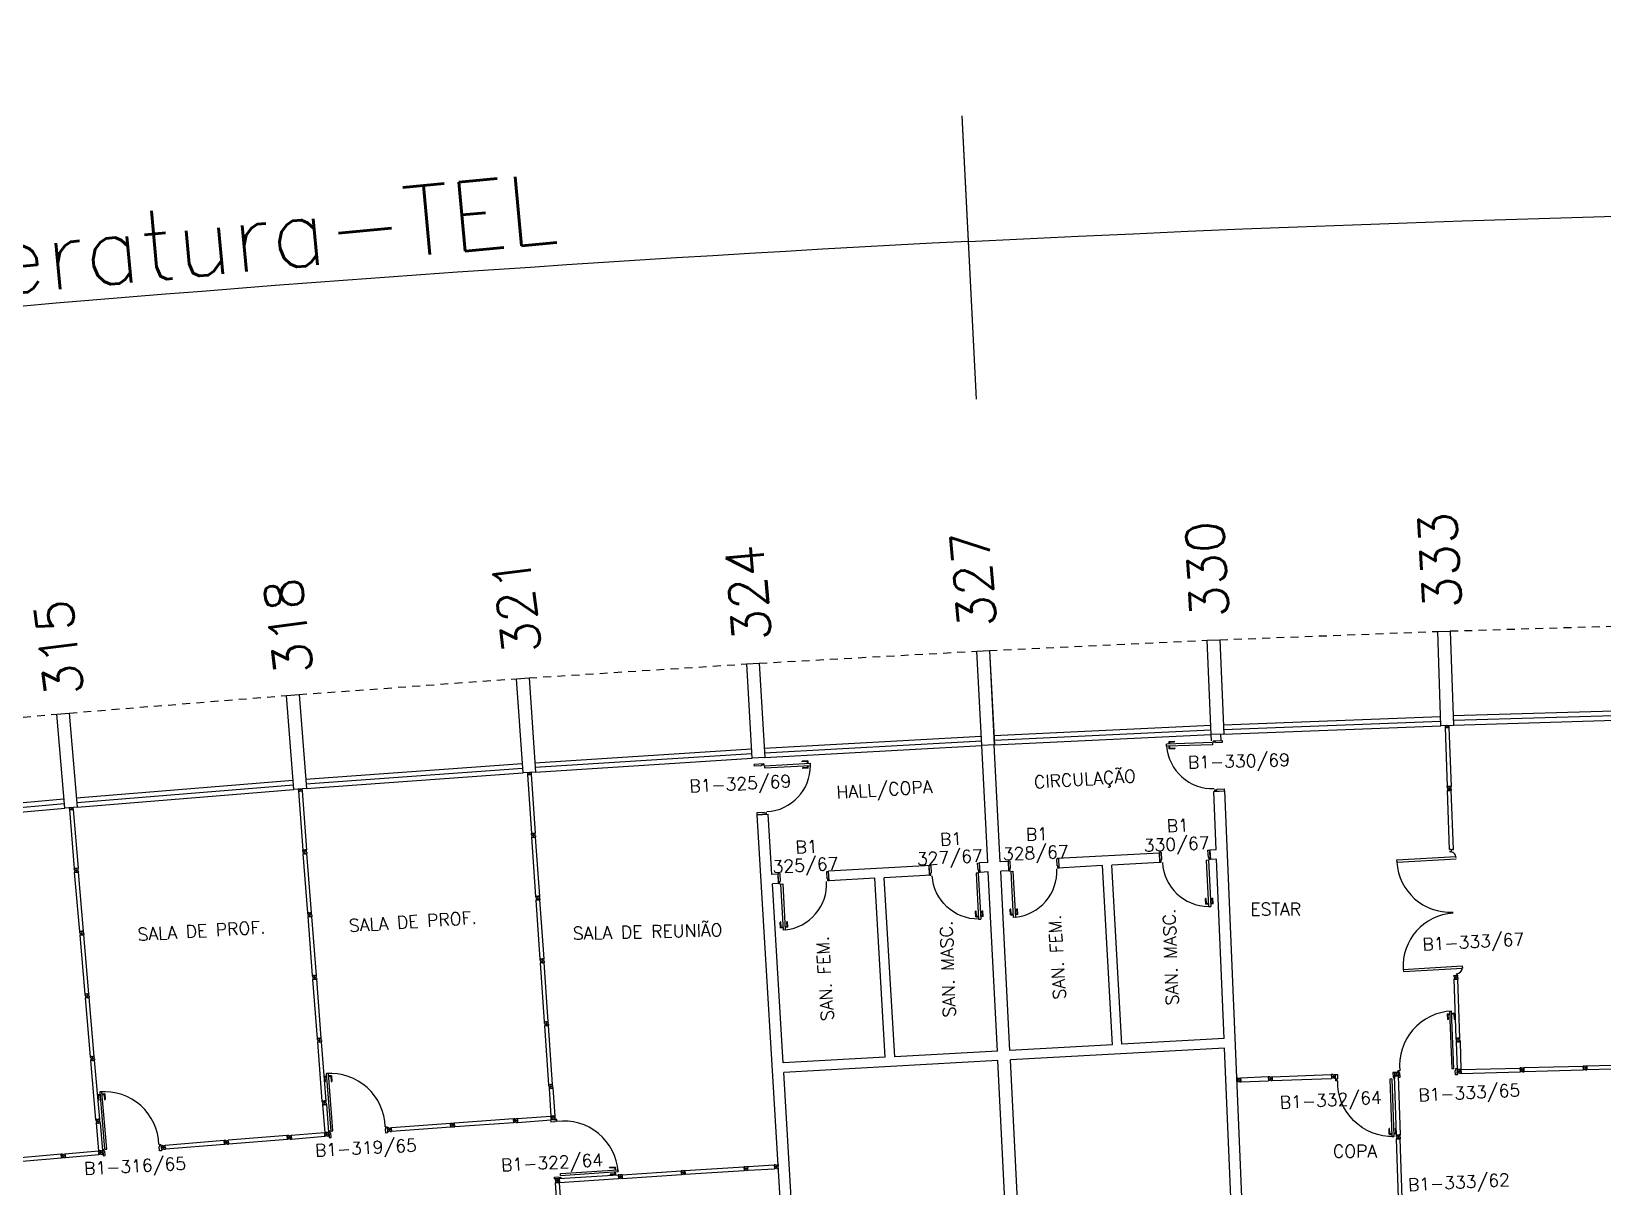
# Model space of a CAD drawing. Header units: millimetres. Extents: x 2757 to 3055, y 1102 to 1216.
# Drawn here: x 2873.99 to 2898.93, y 1197.78 to 1216.13 of the extents above; entities that cross this region are included whole.
import ezdxf

# ---------------------------------------------------------------- set-up
doc = ezdxf.new("R2010")
doc.units = ezdxf.units.MM
doc.linetypes.add('HIDDEN2', pattern=[0.1875, 0.125, -0.0625])
for name, color, linetype in [('ALV', 2, 'Continuous'), ('DIV', 2, 'Continuous'), ('ESQ', 1, 'Continuous'), ('ESTR', 3, 'Continuous'), ('NOPILAR1', 2, 'Continuous'), ('PORTA', 2, 'Continuous'), ('PROJ', 1, 'HIDDEN2'), ('TEXTO', 2, 'Continuous'), ('TEXTO-ENDEREÇO', 2, 'Continuous'), ('USO1', 2, 'Continuous')]:
    doc.layers.add(name, color=color, linetype=linetype)
doc.styles.add('1', font='romans.shx')
doc.styles.add('NOPILAR', font='simplex.shx', dxfattribs={"height": 0.6})
doc.styles.add('UNB-100', font='simplex.shx', dxfattribs={"height": 0.2})
doc.styles.add('UNB-100-1', font='simplex.shx', dxfattribs={"height": 0.2})
doc.dimstyles.new('1-600', dxfattribs={"dimtxt": 1.1, "dimasz": 2.5, "dimexe": 2, "dimexo": 4, "dimgap": 0.2, "dimtad": 1, "dimdec": 0, "dimzin": 4, "dimdsep": 46, "dimlunit": 6, "dimtxsty": '1', "dimblk1": 'NONE', "dimblk2": 'NONE', "dimsah": 1, "dimcen": 0, "dimclrd": 2, "dimclre": 2, "dimclrt": 2, "dimadec": 0, "dimazin": 0, "dimtfac": 1, "dimtdec": 0, "dimtmove": 2, "dimatfit": 3, "dimldrblk": 'NONE', "dimfxl": 1, "dimtolj": 1, "dimtzin": 0, "dimarcsym": 0})

# ---------------------------------------------------------------- blocks, each defined once
blk = doc.blocks.new('PILAR-SLC')
blk.add_lwpolyline([(0.2, 0), (0.2, -1.5), (0, -1.5), (0, 0)], close=True)
blk = doc.blocks.new('DIVMT-SLC')
for p, q in [((-0.03, 0.03), (-0.03, 0.006)), ((-0.008, 0.03), (-0.03, 0.03)), ((-0.0185, 0.006), (-0.03, 0.006)), ((-0.0185, -0.006), (-0.0185, 0.006)), ((-0.008, 0.03), (-0.008, 0.02)), ((-0.008, 0.02), (0.008, 0.02)), ((-0.0051, 0), (0.0051, 0)), ((0.0051, 0), (-0.0051, 0)), ((-0.0051, 0), (0.0051, 0)), ((0, -0.0051), (0, 0.0051)), ((0, 0.0051), (0, -0.0051)), ((0.008, 0.03), (0.008, 0.02)), ((0.008, 0.03), (0.03, 0.03)), ((0.0205, 0.006), (0.03, 0.006)), ((0.0205, -0.006), (0.0205, 0.006)), ((0.0205, 0.006), (0.0205, -0.006)), ((0.0205, 0.006), (0.03, 0.006)), ((0.97, 0.03), (0.03, 0.03)), ((0.03, 0.006), (0.03, 0.03)), ((0.03, -0.03), (0.03, 0.03)), ((0.03, -0.005), (0.03, 0.005)), ((0.97, -0.03), (0.97, 0.03)), ((0.97, 0.03), (0.97, 0.009)), ((0.97, 0.009), (0.97, 0.027)), ((0.9795, 0.006), (0.97, 0.006)), ((0.97, -0.005), (0.97, 0.005)), ((0.9795, 0.006), (0.9795, -0.006)), ((1.0051, 0), (0.9949, 0)), ((1, 0.0051), (1, -0.0051)), ((-0.0185, -0.006), (-0.03, -0.006)), ((-0.03, -0.03), (-0.03, -0.006)), ((-0.008, -0.03), (-0.03, -0.03)), ((-0.008, -0.03), (-0.008, -0.02)), ((-0.008, -0.02), (0.008, -0.02)), ((0.008, -0.03), (0.008, -0.02)), ((0.008, -0.03), (0.03, -0.03)), ((0.0205, -0.006), (0.03, -0.006)), ((0.0205, -0.006), (0.03, -0.006)), ((0.03, -0.006), (0.03, -0.03)), ((0.97, -0.03), (0.03, -0.03)), ((0.9795, -0.006), (0.97, -0.006)), ((0.97, -0.009), (0.97, -0.027))]:
    blk.add_line(p, q)
blk = doc.blocks.new('MDIVMT-SLC')
for p, q in [((-0.03, 0.03), (-0.03, 0.006)), ((-0.008, 0.03), (-0.03, 0.03)), ((-0.0185, 0.006), (-0.03, 0.006)), ((-0.0185, -0.006), (-0.0185, 0.006)), ((-0.008, 0.03), (-0.008, 0.02)), ((-0.008, 0.02), (0.008, 0.02)), ((-0.0051, 0), (0.0051, 0)), ((-0.0051, 0), (0.0051, 0)), ((0, -0.0051), (0, 0.0051)), ((0, -0.0051), (0, 0.0051)), ((0.008, 0.03), (0.008, 0.02)), ((0.008, 0.03), (0.03, 0.03)), ((0.0205, 0.006), (0.03, 0.006)), ((0.0205, -0.006), (0.0205, 0.006)), ((0.0205, 0.006), (0.03, 0.006)), ((0.0205, -0.006), (0.0205, 0.006)), ((0.03, 0.03), (0.03, -0.03)), ((0.03, 0.03), (0.47, 0.03)), ((0.03, 0.006), (0.03, 0.03)), ((0.03, 0.009), (0.03, 0.027)), ((0.03, 0.005), (0.03, -0.005)), ((0.47, 0.03), (0.47, -0.03)), ((0.4795, 0.006), (0.47, 0.006)), ((0.47, 0.005), (0.47, -0.005)), ((0.4795, -0.006), (0.4795, 0.006)), ((0.4949, 0), (0.5051, 0)), ((0.5051, 0), (0.4949, 0)), ((0.5, -0.0051), (0.5, 0.0051)), ((-0.0185, -0.006), (-0.03, -0.006)), ((-0.03, -0.03), (-0.03, -0.006)), ((-0.008, -0.03), (-0.03, -0.03)), ((-0.008, -0.03), (-0.008, -0.02)), ((-0.008, -0.02), (0.008, -0.02)), ((0.008, -0.03), (0.008, -0.02)), ((0.008, -0.03), (0.03, -0.03)), ((0.0205, -0.006), (0.03, -0.006)), ((0.0205, -0.006), (0.03, -0.006)), ((0.03, -0.006), (0.03, -0.03)), ((0.03, -0.03), (0.03, -0.009)), ((0.03, -0.009), (0.03, -0.027)), ((0.03, -0.03), (0.47, -0.03)), ((0.4795, -0.006), (0.47, -0.006))]:
    blk.add_line(p, q)
blk = doc.blocks.new('MTT-SLC')
for p, q in [((-0.008, 0.03), (-0.03, 0.03)), ((-0.03, 0.03), (-0.03, 0.006)), ((-0.0185, 0.006), (-0.03, 0.006)), ((-0.0185, -0.006), (-0.0185, 0.006)), ((-0.008, 0.03), (-0.008, 0.02)), ((-0.008, 0.02), (0.008, 0.02)), ((-0.0051, 0), (0.0051, 0)), ((0, -0.0051), (0, 0.0051)), ((0.008, 0.03), (0.03, 0.03)), ((0.008, 0.03), (0.008, 0.02)), ((0.0205, -0.006), (0.0205, 0.006)), ((0.0205, 0.006), (0.03, 0.006)), ((0.03, 0.006), (0.03, 0.03)), ((-0.03, -0.03), (-0.03, -0.006)), ((-0.0185, -0.006), (-0.03, -0.006)), ((-0.008, -0.03), (-0.03, -0.03)), ((-0.008, -0.02), (0.008, -0.02)), ((-0.008, -0.03), (-0.008, -0.02)), ((0.008, -0.03), (0.008, -0.02)), ((0.008, -0.03), (0.03, -0.03)), ((0.0205, -0.006), (0.03, -0.006)), ((0.03, -0.006), (0.03, -0.03))]:
    blk.add_line(p, q)
blk = doc.blocks.new('PDV2E-SLC')
at = {"layer": 'DIV', "color": 1}
for p, q in [((0.023, 0.925), (0.063, 0.925)), ((0.023, 0.925), (0.023, 0.835)), ((0.033, 0.835), (0.023, 0.835)), ((0.033, 0.915), (0.063, 0.915)), ((0.033, 0.915), (0.033, 0.835)), ((0.138, 0.925), (0.097, 0.925)), ((0.128, 0.915), (0.097, 0.915)), ((0.128, 0.915), (0.128, 0.835)), ((0.128, 0.835), (0.137, 0.835)), ((0.138, 0.925), (0.138, 0.835))]:
    blk.add_line(p, q, dxfattribs=at)
at = {"layer": 'DIV'}
for p, q in [((0.065, 0.05), (0.065, 0.965)), ((0.095, 0.965), (0.065, 0.965)), ((0.095, 0.05), (0.095, 0.965)), ((0.049, 0.05), (0.029, 0.05)), ((0.029, 0.05), (0.029, 0.035)), ((0.029, 0.035), (0.029, -0.035)), ((0.049, 0.02), (0.049, 0.05)), ((0.049, 0.02), (0.059, 0.02)), ((0.059, -0.05), (0.059, 0.02)), ((0.065, 0.05), (0.095, 0.05)), ((0.928, -0.05), (0.928, 0.02)), ((0.938, 0.02), (0.928, 0.02)), ((0.938, 0.05), (0.958, 0.05)), ((0.938, 0.02), (0.938, 0.05)), ((0.958, 0.05), (0.958, 0.035)), ((0.958, 0.035), (0.958, -0.035)), ((0.029, -0.035), (0.029, -0.05)), ((0.029, -0.05), (0.059, -0.05)), ((0.958, -0.05), (0.928, -0.05)), ((0.958, -0.035), (0.958, -0.05))]:
    blk.add_line(p, q, dxfattribs=at)
at = {"layer": 'DIV', "color": 1}
blk.add_arc((0.062, 0.1), 0.865, 356.6786, 90, dxfattribs=at)
blk = doc.blocks.new('DIVINI-SLC')
for p, q in [((-0.005, 0), (0.005, 0)), ((-0.005, 0), (0.005, 0)), ((0.008, 0.02), (0, 0.02)), ((0, 0.001), (0, 0.02)), ((0, -0.005), (0, 0.005)), ((0, -0.005), (0, 0.005)), ((0, -0.02), (0, 0.001)), ((0.008, 0.03), (0.03, 0.03)), ((0.008, 0.03), (0.008, 0.02)), ((0.02, 0.006), (0.03, 0.006)), ((0.02, 0.006), (0.02, -0.006)), ((0.02, -0.006), (0.02, 0.006)), ((0.02, 0.006), (0.03, 0.006)), ((0.02, -0.004), (0.02, 0.004)), ((0.023, 0.006), (0.027, 0.006)), ((0.03, -0.03), (0.03, 0.03)), ((0.03, 0.03), (0.03, -0.03)), ((0.03, 0.03), (0.97, 0.03)), ((0.03, 0.009), (0.03, 0.027)), ((0.03, 0.009), (0.03, 0.027)), ((0.03, -0.005), (0.03, 0.005)), ((0.03, 0.005), (0.03, -0.005)), ((0.97, 0.03), (0.97, -0.03)), ((0.98, 0.006), (0.97, 0.006)), ((0.97, 0.005), (0.97, -0.005)), ((0.98, -0.006), (0.98, 0.006)), ((0.995, 0), (1.005, 0)), ((1.005, 0), (0.995, 0)), ((1, -0.005), (1, 0.005)), ((0, -0.02), (0.008, -0.02)), ((0.008, -0.03), (0.008, -0.02)), ((0.008, -0.03), (0.03, -0.03)), ((0.02, -0.006), (0.03, -0.006)), ((0.02, -0.006), (0.03, -0.006)), ((0.023, -0.006), (0.027, -0.006)), ((0.03, -0.009), (0.03, -0.027)), ((0.03, -0.009), (0.03, -0.027)), ((0.03, -0.03), (0.03, -0.009)), ((0.03, -0.03), (0.97, -0.03)), ((0.98, -0.006), (0.97, -0.006))]:
    blk.add_line(p, q)
blk = doc.blocks.new('PDV2D-SLC')
at = {"layer": 'DIV'}
for p, q in [((0.03, 0.05), (0.06, 0.05)), ((0.03, 0.035), (0.03, 0.05)), ((0.03, -0.035), (0.03, 0.035)), ((0.06, 0.05), (0.06, -0.02)), ((0.941, 0.05), (0.941, -0.02)), ((0.971, 0.05), (0.941, 0.05)), ((0.971, 0.035), (0.971, 0.05)), ((0.971, -0.035), (0.971, 0.035)), ((0.03, -0.05), (0.03, -0.035)), ((0.05, -0.05), (0.03, -0.05)), ((0.05, -0.02), (0.06, -0.02)), ((0.05, -0.02), (0.05, -0.05)), ((0.079, -0.05), (0.109, -0.05)), ((0.079, -0.05), (0.079, -0.965)), ((0.109, -0.05), (0.109, -0.965)), ((0.951, -0.02), (0.941, -0.02)), ((0.951, -0.02), (0.951, -0.05)), ((0.951, -0.05), (0.971, -0.05)), ((0.971, -0.05), (0.971, -0.035)), ((0.109, -0.965), (0.079, -0.965))]:
    blk.add_line(p, q, dxfattribs=at)
at = {"layer": 'DIV', "color": 1}
for p, q in [((0.036, -0.925), (0.036, -0.835)), ((0.046, -0.835), (0.036, -0.835)), ((0.036, -0.925), (0.076, -0.925)), ((0.046, -0.915), (0.046, -0.835)), ((0.046, -0.915), (0.076, -0.915)), ((0.141, -0.915), (0.111, -0.915)), ((0.151, -0.925), (0.111, -0.925)), ((0.141, -0.915), (0.141, -0.835)), ((0.141, -0.835), (0.151, -0.835)), ((0.151, -0.925), (0.151, -0.835))]:
    blk.add_line(p, q, dxfattribs=at)
blk.add_arc((0.076, -0.1), 0.865, 270, 3.3214, dxfattribs=at)
blk = doc.blocks.new('PD80-SLC')
for p, q in [((-0.777, 0.01), (-0.777, -0.03)), ((-0.777, 0.01), (-0.687, 0.01)), ((-0.687, 0), (-0.687, 0.01)), ((-0.075, 0), (0.075, 0)), ((-0.075, 0), (-0.075, -0.02)), ((0.075, -0.03), (0.075, 0)), ((-0.817, -0.065), (-0.817, -0.03)), ((-0.085, -0.03), (-0.817, -0.03)), ((-0.085, -0.065), (-0.817, -0.065)), ((-0.777, -0.105), (-0.777, -0.065)), ((-0.777, -0.105), (-0.687, -0.105)), ((-0.767, 0), (-0.767, -0.03)), ((-0.767, 0), (-0.687, 0)), ((-0.767, -0.095), (-0.767, -0.065)), ((-0.767, -0.095), (-0.687, -0.095)), ((-0.687, -0.095), (-0.687, -0.105)), ((-0.085, -0.03), (-0.085, -0.065)), ((-0.075, -0.02), (-0.04, -0.02)), ((-0.04, -0.03), (-0.04, -0.02)), ((-0.04, -0.03), (0.075, -0.03)), ((-0.075, -0.781), (-0.04, -0.781)), ((-0.075, -0.801), (-0.075, -0.781)), ((-0.075, -0.801), (0.075, -0.801)), ((-0.075, -0.802), (0.075, -0.802)), ((-0.04, -0.771), (0.075, -0.771)), ((-0.04, -0.771), (-0.04, -0.781)), ((0.075, -0.771), (0.075, -0.801))]:
    blk.add_line(p, q)
blk.add_arc((-0.085, -0.03), 0.731, 182.6571, 270)
blk = doc.blocks.new('PE80-SLC')
for p, q in [((0.075, 0), (-0.075, 0)), ((-0.075, -0.03), (-0.075, 0)), ((0.075, 0), (0.075, -0.02)), ((0.777, 0.01), (0.687, 0.01)), ((0.687, 0), (0.687, 0.01)), ((0.777, 0.01), (0.777, -0.03)), ((0.04, -0.03), (-0.075, -0.03)), ((0.075, -0.02), (0.04, -0.02)), ((0.04, -0.03), (0.04, -0.02)), ((0.085, -0.03), (0.817, -0.03)), ((0.085, -0.03), (0.085, -0.065)), ((0.085, -0.065), (0.817, -0.065)), ((0.767, 0), (0.687, 0)), ((0.767, -0.095), (0.687, -0.095)), ((0.687, -0.095), (0.687, -0.105)), ((0.777, -0.105), (0.687, -0.105)), ((0.767, 0), (0.767, -0.03)), ((0.767, -0.095), (0.767, -0.065)), ((0.777, -0.105), (0.777, -0.065)), ((0.817, -0.065), (0.817, -0.03)), ((0.04, -0.771), (-0.075, -0.771)), ((-0.075, -0.771), (-0.075, -0.801)), ((0.075, -0.801), (-0.075, -0.801)), ((0.075, -0.802), (-0.075, -0.802)), ((0.04, -0.771), (0.04, -0.781)), ((0.075, -0.781), (0.04, -0.781)), ((0.075, -0.801), (0.075, -0.781))]:
    blk.add_line(p, q)
blk.add_arc((0.085, -0.03), 0.731, 270, 357.3429)
blk = doc.blocks.new('*D107')
at = {"layer": 'DEFPOINTS', "color": 0, "transparency": 16777216}
for p in [(2926.016, 1213.104), (2889.197, 1206.297), (2944.069, 1205.583), (2889.274, 1204.799), (2943.954, 1204.088)]:
    blk.add_point(p, dxfattribs=at)
at = {"layer": 'USO1', "color": 2, "lineweight": -2, "transparency": 16777216}
for p, q in [((2888.993, 1210.292), (2888.763, 1214.785)), ((2944.375, 1209.571), (2944.721, 1214.07))]:
    blk.add_line(p, q, dxfattribs=at)
blk.add_arc((2911.153, 776.851), 436.506, 85.60976, 92.92683, dxfattribs=at)
at = {"layer": 'USO1', "color": 2, "transparency": 16777216, "insert": (2916.74, 1214.255), "char_height": 1.1, "attachment_point": 5, "rotation": 359.2683, "style": '1'}
blk.add_mtext('\\A1;Antropologia', dxfattribs=at)
blk = doc.blocks.new('_NONE')
at = {"color": 0, "linetype": 'ByBlock'}
blk.add_circle((0, 0), 0.25, dxfattribs=at)
blk = doc.blocks.new('*D108')
at = {"layer": 'DEFPOINTS', "color": 0, "transparency": 16777216}
for p in [(2876.504, 1211.988), (2889.197, 1206.297), (2889.274, 1204.799), (2852.758, 1202.883), (2852.962, 1201.397)]:
    blk.add_point(p, dxfattribs=at)
at = {"layer": 'USO1', "color": 2, "lineweight": -2, "transparency": 16777216}
for p, q in [((2888.993, 1210.292), (2888.763, 1214.793)), ((2852.215, 1206.846), (2851.604, 1211.303))]:
    blk.add_line(p, q, dxfattribs=at)
blk.add_arc((2911.153, 776.862), 436.503, 92.92683, 97.80488, dxfattribs=at)
at = {"layer": 'USO1', "color": 2, "transparency": 16777216, "insert": (2870.263, 1212.199), "char_height": 1.1, "attachment_point": 5, "rotation": 5.3659, "style": '1'}
blk.add_mtext('\\A1;Teoria Literária e Literatura-TEL', dxfattribs=at)
blk = doc.blocks.new('PDVDP-SLC')
for p, q in [((0.112, 0.84), (0.112, -0.1)), ((0.147, 0.84), (0.112, 0.84)), ((0.147, 0.84), (0.147, -0.1)), ((1.853, 0.84), (1.888, 0.84)), ((1.853, 0.84), (1.853, -0.1)), ((1.888, 0.84), (1.888, -0.1)), ((0.009, 0), (-0.009, 0)), ((0, -0.012), (0, 0.01)), ((0.147, -0.1), (0.112, -0.1))]:
    blk.add_line(p, q)
for centre, radius, start, end in [((0.148, -0.002), 0.843, 0, 90), ((1.853, -0.002), 0.843, 90, 180), ((0.131, 0), 0.101, 180, 270), ((1.87, 0), 0.101, 270, 0)]:
    blk.add_arc(centre, radius, start, end)

msp = doc.modelspace()

# ---------------------------------------------------------------- linework, layer by layer
at = {"layer": 'ALV'}
for p, q in [((2889.169, 1202.929), (2889.074, 1204.789)), ((2889.368, 1202.94), (2889.273, 1204.799)), ((2892.722, 1204.86), (2892.718, 1204.96)), ((2892.876, 1204.867), (2892.872, 1204.967)), ((2892.756, 1204.059), (2892.931, 1204.069)), ((2892.796, 1203.13), (2892.756, 1204.059)), ((2893.314, 1194.996), (2892.931, 1204.069)), ((2885.51, 1203.687), (2885.685, 1203.698)), ((2886.051, 1194.594), (2885.51, 1203.687)), ((2885.742, 1202.739), (2885.685, 1203.698)), ((2891.895, 1203.08), (2890.273, 1202.99)), ((2891.895, 1203.08), (2891.903, 1202.93)), ((2892.796, 1203.13), (2892.696, 1203.124)), ((2892.696, 1203.124), (2892.703, 1202.975)), ((2888.263, 1202.879), (2886.643, 1202.789)), ((2886.65, 1202.639), (2886.643, 1202.789)), ((2888.247, 1202.728), (2888.238, 1202.877)), ((2889.169, 1202.929), (2889.038, 1202.922)), ((2889.048, 1202.772), (2889.038, 1202.922)), ((2889.176, 1202.779), (2889.048, 1202.772)), ((2889.322, 1199.933), (2889.176, 1202.779)), ((2889.496, 1202.947), (2889.368, 1202.94)), ((2889.504, 1202.797), (2889.375, 1202.79)), ((2889.521, 1199.944), (2889.375, 1202.79)), ((2889.504, 1202.797), (2889.496, 1202.947)), ((2890.99, 1202.879), (2890.28, 1202.84)), ((2890.304, 1202.841), (2890.297, 1202.991)), ((2891.147, 1200.034), (2890.99, 1202.879)), ((2891.903, 1202.93), (2891.14, 1202.888)), ((2891.297, 1200.042), (2891.14, 1202.888)), ((2892.802, 1202.98), (2892.703, 1202.975)), ((2892.923, 1200.132), (2892.802, 1202.98)), ((2885.842, 1202.745), (2885.742, 1202.739)), ((2885.849, 1202.595), (2885.751, 1202.589)), ((2885.921, 1199.744), (2885.751, 1202.589)), ((2885.849, 1202.595), (2885.842, 1202.745)), ((2887.374, 1202.679), (2886.65, 1202.639)), ((2887.543, 1199.834), (2887.374, 1202.679)), ((2888.272, 1202.729), (2887.523, 1202.687)), ((2887.693, 1199.842), (2887.523, 1202.687)), ((2891.147, 1200.034), (2889.521, 1199.944)), ((2892.923, 1200.132), (2891.297, 1200.042)), ((2887.543, 1199.834), (2885.921, 1199.744)), ((2889.33, 1199.783), (2885.93, 1199.594)), ((2889.322, 1199.933), (2887.693, 1199.842)), ((2889.575, 1194.939), (2889.33, 1199.783)), ((2892.93, 1199.982), (2889.528, 1199.794)), ((2889.773, 1194.95), (2889.528, 1199.794)), ((2893.133, 1195.136), (2892.93, 1199.982)), ((2886.217, 1194.753), (2885.93, 1199.594))]:
    msp.add_line(p, q, dxfattribs=at)
at = {"layer": 'DIV'}
for p, q in [((2896.429, 1205.095), (2896.43, 1205.073)), ((2896.429, 1205.095), (2896.439, 1205.095)), ((2896.43, 1205.073), (2896.49, 1205.075)), ((2896.49, 1205.075), (2896.43, 1205.073)), ((2896.43, 1205.073), (2896.451, 1205.074)), ((2896.451, 1205.074), (2896.433, 1205.073)), ((2896.451, 1205.074), (2896.433, 1205.073)), ((2896.439, 1205.103), (2896.46, 1205.104)), ((2896.439, 1205.103), (2896.439, 1205.095)), ((2896.454, 1205.104), (2896.464, 1205.104)), ((2896.454, 1205.104), (2896.464, 1205.104)), ((2896.466, 1205.084), (2896.454, 1205.083)), ((2896.454, 1205.083), (2896.466, 1205.084)), ((2896.454, 1205.083), (2896.454, 1205.074)), ((2896.454, 1205.083), (2896.454, 1205.074)), ((2896.454, 1205.081), (2896.454, 1205.077)), ((2896.455, 1205.074), (2896.465, 1205.074)), ((2896.465, 1205.074), (2896.455, 1205.074)), ((2896.456, 1205.083), (2896.464, 1205.084)), ((2896.459, 1205.109), (2896.459, 1205.099)), ((2896.459, 1205.109), (2896.459, 1205.099)), ((2896.46, 1205.104), (2896.479, 1205.105)), ((2896.466, 1205.084), (2896.466, 1205.074)), ((2896.466, 1205.084), (2896.466, 1205.074)), ((2896.466, 1205.082), (2896.466, 1205.077)), ((2896.469, 1205.074), (2896.487, 1205.075)), ((2896.469, 1205.074), (2896.487, 1205.075)), ((2896.479, 1205.097), (2896.479, 1205.105)), ((2896.489, 1205.097), (2896.479, 1205.097)), ((2896.489, 1205.097), (2896.49, 1205.075)), ((2893.623, 1199.523), (2893.184, 1199.505)), ((2893.645, 1199.524), (2893.623, 1199.523)), ((2893.623, 1199.523), (2893.625, 1199.463)), ((2893.645, 1199.524), (2893.646, 1199.514)), ((2893.661, 1199.524), (2893.683, 1199.525)), ((2893.661, 1199.524), (2893.662, 1199.514)), ((2893.683, 1199.525), (2893.684, 1199.501)), ((2896.647, 1199.611), (2896.657, 1199.611)), ((2896.647, 1199.611), (2896.657, 1199.611)), ((2896.652, 1199.606), (2896.652, 1199.616)), ((2896.652, 1199.606), (2896.652, 1199.616)), ((2896.672, 1199.617), (2896.682, 1199.618)), ((2896.673, 1199.606), (2896.672, 1199.618)), ((2896.672, 1199.618), (2896.682, 1199.618)), ((2896.673, 1199.605), (2896.672, 1199.617)), ((2896.673, 1199.605), (2896.682, 1199.606)), ((2896.673, 1199.606), (2896.682, 1199.606)), ((2896.681, 1199.642), (2896.683, 1199.582)), ((2896.681, 1199.642), (2896.683, 1199.582)), ((2896.682, 1199.621), (2896.681, 1199.639)), ((2896.682, 1199.621), (2896.681, 1199.639)), ((2896.682, 1199.617), (2896.682, 1199.607)), ((2896.682, 1199.617), (2896.682, 1199.607)), ((2896.682, 1199.603), (2896.683, 1199.585)), ((2896.683, 1199.582), (2896.682, 1199.603)), ((2896.682, 1199.603), (2896.683, 1199.585)), ((2896.683, 1199.582), (2896.682, 1199.603)), ((2897.643, 1199.669), (2897.621, 1199.668)), ((2897.622, 1199.644), (2897.621, 1199.668)), ((2897.621, 1199.668), (2897.623, 1199.608)), ((2897.631, 1199.645), (2897.622, 1199.644)), ((2897.631, 1199.645), (2897.622, 1199.644)), ((2897.622, 1199.643), (2897.622, 1199.633)), ((2897.631, 1199.633), (2897.622, 1199.632)), ((2897.631, 1199.633), (2897.622, 1199.632)), ((2897.622, 1199.632), (2897.623, 1199.608)), ((2897.645, 1199.609), (2897.623, 1199.608)), ((2897.631, 1199.645), (2897.631, 1199.633)), ((2897.631, 1199.633), (2897.631, 1199.645)), ((2897.643, 1199.669), (2897.643, 1199.659)), ((2897.659, 1199.659), (2897.643, 1199.659)), ((2897.645, 1199.609), (2897.644, 1199.619)), ((2897.66, 1199.619), (2897.644, 1199.619)), ((2897.657, 1199.639), (2897.647, 1199.639)), ((2897.647, 1199.639), (2897.657, 1199.639)), ((2897.657, 1199.639), (2897.647, 1199.639)), ((2897.652, 1199.644), (2897.652, 1199.634)), ((2897.652, 1199.634), (2897.652, 1199.644)), ((2897.659, 1199.669), (2897.681, 1199.67)), ((2897.659, 1199.669), (2897.659, 1199.659)), ((2897.661, 1199.609), (2897.66, 1199.619)), ((2897.661, 1199.609), (2897.683, 1199.61)), ((2897.67, 1199.646), (2897.682, 1199.646)), ((2897.67, 1199.646), (2897.67, 1199.634)), ((2897.67, 1199.634), (2897.682, 1199.634)), ((2897.681, 1199.67), (2897.682, 1199.646)), ((2897.683, 1199.61), (2897.682, 1199.634)), ((2893.175, 1199.48), (2893.185, 1199.481)), ((2893.176, 1199.468), (2893.175, 1199.48)), ((2893.176, 1199.468), (2893.185, 1199.469)), ((2893.184, 1199.505), (2893.186, 1199.445)), ((2893.185, 1199.484), (2893.184, 1199.502)), ((2893.185, 1199.48), (2893.185, 1199.47)), ((2893.186, 1199.445), (2893.185, 1199.466)), ((2893.185, 1199.466), (2893.186, 1199.448)), ((2893.186, 1199.445), (2893.625, 1199.463)), ((2893.634, 1199.499), (2893.624, 1199.499)), ((2893.634, 1199.499), (2893.624, 1199.499)), ((2893.624, 1199.498), (2893.624, 1199.488)), ((2893.624, 1199.487), (2893.625, 1199.463)), ((2893.634, 1199.487), (2893.624, 1199.487)), ((2893.634, 1199.487), (2893.624, 1199.487)), ((2893.647, 1199.464), (2893.625, 1199.463)), ((2893.634, 1199.499), (2893.634, 1199.487)), ((2893.634, 1199.487), (2893.634, 1199.499)), ((2893.662, 1199.514), (2893.646, 1199.514)), ((2893.663, 1199.474), (2893.647, 1199.474)), ((2893.647, 1199.464), (2893.647, 1199.474)), ((2893.659, 1199.494), (2893.649, 1199.494)), ((2893.649, 1199.494), (2893.659, 1199.494)), ((2893.659, 1199.494), (2893.649, 1199.494)), ((2893.654, 1199.499), (2893.654, 1199.489)), ((2893.654, 1199.489), (2893.654, 1199.499)), ((2893.663, 1199.464), (2893.663, 1199.474)), ((2893.663, 1199.464), (2893.685, 1199.465)), ((2893.673, 1199.501), (2893.684, 1199.501)), ((2893.673, 1199.501), (2893.673, 1199.489)), ((2893.673, 1199.489), (2893.684, 1199.489)), ((2893.685, 1199.465), (2893.684, 1199.489)), ((2881.663, 1198.859), (2881.641, 1198.857)), ((2881.641, 1198.857), (2881.642, 1198.833)), ((2881.654, 1198.834), (2881.642, 1198.833)), ((2881.655, 1198.822), (2881.643, 1198.821)), ((2881.645, 1198.797), (2881.643, 1198.821)), ((2881.667, 1198.798), (2881.645, 1198.797)), ((2881.655, 1198.822), (2881.654, 1198.834)), ((2881.663, 1198.859), (2881.663, 1198.848)), ((2881.663, 1198.848), (2881.679, 1198.849)), ((2881.666, 1198.808), (2881.682, 1198.809)), ((2881.667, 1198.798), (2881.666, 1198.808)), ((2881.668, 1198.829), (2881.678, 1198.829)), ((2881.668, 1198.829), (2881.678, 1198.829)), ((2881.673, 1198.824), (2881.672, 1198.834)), ((2881.673, 1198.824), (2881.672, 1198.834)), ((2881.679, 1198.86), (2881.701, 1198.861)), ((2881.679, 1198.86), (2881.679, 1198.849)), ((2881.683, 1198.8), (2881.682, 1198.809)), ((2881.683, 1198.8), (2881.705, 1198.801)), ((2881.693, 1198.836), (2881.702, 1198.837)), ((2881.693, 1198.836), (2881.702, 1198.837)), ((2881.694, 1198.824), (2881.693, 1198.836)), ((2881.694, 1198.824), (2881.693, 1198.836)), ((2881.694, 1198.824), (2881.703, 1198.825)), ((2881.694, 1198.824), (2881.703, 1198.825)), ((2881.701, 1198.861), (2882.234, 1198.9)), ((2881.701, 1198.861), (2881.705, 1198.801)), ((2881.702, 1198.837), (2881.701, 1198.861)), ((2881.702, 1198.84), (2881.701, 1198.858)), ((2881.702, 1198.836), (2881.703, 1198.826)), ((2881.703, 1198.825), (2881.705, 1198.801)), ((2881.705, 1198.801), (2881.703, 1198.822)), ((2881.703, 1198.822), (2881.705, 1198.804)), ((2881.705, 1198.801), (2882.238, 1198.84)), ((2882.234, 1198.9), (2882.238, 1198.84)), ((2882.245, 1198.876), (2882.236, 1198.876)), ((2882.236, 1198.875), (2882.237, 1198.865)), ((2882.246, 1198.865), (2882.245, 1198.876)), ((2882.261, 1198.872), (2882.271, 1198.872)), ((2882.271, 1198.872), (2882.261, 1198.872)), ((2882.261, 1198.872), (2882.271, 1198.872)), ((2882.267, 1198.867), (2882.266, 1198.877)), ((2882.267, 1198.867), (2882.266, 1198.877)), ((2882.286, 1198.879), (2882.296, 1198.88)), ((2882.287, 1198.867), (2882.286, 1198.879)), ((2882.294, 1198.904), (2882.298, 1198.844)), ((2882.296, 1198.883), (2882.295, 1198.901)), ((2882.296, 1198.879), (2882.297, 1198.869)), ((2882.298, 1198.844), (2882.297, 1198.865)), ((2882.297, 1198.865), (2882.298, 1198.847)), ((2878.071, 1198.593), (2878.049, 1198.591)), ((2878.049, 1198.591), (2878.051, 1198.567)), ((2878.062, 1198.568), (2878.051, 1198.567)), ((2878.063, 1198.556), (2878.052, 1198.555)), ((2878.054, 1198.531), (2878.052, 1198.555)), ((2878.076, 1198.533), (2878.054, 1198.531)), ((2878.063, 1198.556), (2878.062, 1198.568)), ((2878.071, 1198.593), (2878.072, 1198.583)), ((2878.072, 1198.583), (2878.088, 1198.584)), ((2878.075, 1198.543), (2878.091, 1198.544)), ((2878.076, 1198.533), (2878.075, 1198.543)), ((2878.076, 1198.563), (2878.086, 1198.564)), ((2878.076, 1198.563), (2878.086, 1198.564)), ((2878.082, 1198.558), (2878.081, 1198.569)), ((2878.082, 1198.558), (2878.081, 1198.569)), ((2878.087, 1198.594), (2878.109, 1198.596)), ((2878.087, 1198.594), (2878.088, 1198.584)), ((2878.092, 1198.534), (2878.091, 1198.544)), ((2878.092, 1198.534), (2878.113, 1198.536)), ((2878.101, 1198.571), (2878.111, 1198.572)), ((2878.101, 1198.571), (2878.111, 1198.572)), ((2878.102, 1198.559), (2878.101, 1198.571)), ((2878.102, 1198.559), (2878.101, 1198.571)), ((2878.102, 1198.559), (2878.112, 1198.56)), ((2878.102, 1198.559), (2878.112, 1198.56)), ((2878.109, 1198.596), (2878.642, 1198.639)), ((2878.109, 1198.596), (2878.113, 1198.536)), ((2878.111, 1198.572), (2878.109, 1198.596)), ((2878.11, 1198.575), (2878.109, 1198.593)), ((2878.111, 1198.571), (2878.112, 1198.561)), ((2878.112, 1198.56), (2878.113, 1198.536)), ((2878.113, 1198.536), (2878.112, 1198.557)), ((2878.112, 1198.557), (2878.113, 1198.539)), ((2878.113, 1198.536), (2878.647, 1198.579)), ((2878.642, 1198.639), (2878.647, 1198.579)), ((2878.654, 1198.616), (2878.644, 1198.615)), ((2878.644, 1198.614), (2878.645, 1198.604)), ((2878.654, 1198.604), (2878.645, 1198.603)), ((2878.654, 1198.604), (2878.654, 1198.616)), ((2878.669, 1198.611), (2878.68, 1198.612)), ((2878.68, 1198.612), (2878.669, 1198.611)), ((2878.669, 1198.611), (2878.68, 1198.612)), ((2878.675, 1198.606), (2878.674, 1198.617)), ((2878.675, 1198.606), (2878.674, 1198.617)), ((2878.694, 1198.619), (2878.704, 1198.62)), ((2878.695, 1198.607), (2878.694, 1198.619)), ((2878.695, 1198.607), (2878.705, 1198.608)), ((2878.702, 1198.644), (2878.706, 1198.584)), ((2878.704, 1198.623), (2878.703, 1198.641)), ((2878.704, 1198.619), (2878.705, 1198.609)), ((2878.706, 1198.584), (2878.705, 1198.605)), ((2878.705, 1198.605), (2878.706, 1198.587)), ((2874.482, 1198.297), (2874.46, 1198.295)), ((2874.46, 1198.295), (2874.462, 1198.271)), ((2874.482, 1198.297), (2874.482, 1198.287)), ((2874.482, 1198.287), (2874.498, 1198.288)), ((2874.498, 1198.298), (2874.519, 1198.3)), ((2874.498, 1198.298), (2874.498, 1198.288)), ((2874.512, 1198.275), (2874.522, 1198.276)), ((2874.512, 1198.275), (2874.522, 1198.276)), ((2874.513, 1198.263), (2874.512, 1198.275)), ((2874.513, 1198.263), (2874.512, 1198.275)), ((2874.519, 1198.3), (2875.052, 1198.348)), ((2874.519, 1198.3), (2874.525, 1198.24)), ((2874.522, 1198.276), (2874.519, 1198.3)), ((2874.521, 1198.279), (2874.52, 1198.297)), ((2874.522, 1198.275), (2874.522, 1198.265)), ((2874.525, 1198.24), (2875.058, 1198.288)), ((2875.052, 1198.348), (2875.058, 1198.288)), ((2875.064, 1198.325), (2875.055, 1198.324)), ((2875.055, 1198.323), (2875.055, 1198.313)), ((2875.065, 1198.313), (2875.056, 1198.312)), ((2875.065, 1198.313), (2875.064, 1198.325)), ((2875.08, 1198.32), (2875.09, 1198.321)), ((2875.09, 1198.321), (2875.08, 1198.32)), ((2875.08, 1198.32), (2875.09, 1198.321)), ((2875.085, 1198.316), (2875.084, 1198.326)), ((2875.085, 1198.316), (2875.085, 1198.326)), ((2875.105, 1198.328), (2875.114, 1198.329)), ((2875.106, 1198.316), (2875.105, 1198.328)), ((2875.106, 1198.316), (2875.115, 1198.317)), ((2875.113, 1198.353), (2875.117, 1198.293)), ((2875.114, 1198.332), (2875.113, 1198.35)), ((2875.114, 1198.328), (2875.115, 1198.318)), ((2875.117, 1198.293), (2875.116, 1198.314)), ((2875.116, 1198.314), (2875.117, 1198.296)), ((2874.473, 1198.272), (2874.462, 1198.271)), ((2874.474, 1198.26), (2874.463, 1198.259)), ((2874.465, 1198.235), (2874.463, 1198.259)), ((2874.487, 1198.237), (2874.465, 1198.235)), ((2874.474, 1198.26), (2874.473, 1198.272)), ((2874.486, 1198.247), (2874.502, 1198.248)), ((2874.487, 1198.237), (2874.486, 1198.247)), ((2874.487, 1198.267), (2874.497, 1198.268)), ((2874.487, 1198.267), (2874.497, 1198.268)), ((2874.493, 1198.262), (2874.492, 1198.273)), ((2874.493, 1198.262), (2874.492, 1198.273)), ((2874.503, 1198.238), (2874.502, 1198.248)), ((2874.503, 1198.238), (2874.525, 1198.24)), ((2874.513, 1198.263), (2874.523, 1198.264)), ((2874.513, 1198.263), (2874.523, 1198.264)), ((2874.523, 1198.264), (2874.525, 1198.24)), ((2874.525, 1198.24), (2874.523, 1198.261)), ((2874.523, 1198.261), (2874.524, 1198.243)), ((2885.359, 1198.099), (2885.78, 1198.125)), ((2885.363, 1198.039), (2885.784, 1198.065)), ((2885.802, 1198.127), (2885.78, 1198.125)), ((2885.782, 1198.101), (2885.78, 1198.125)), ((2885.78, 1198.125), (2885.784, 1198.065)), ((2885.791, 1198.102), (2885.782, 1198.101)), ((2885.791, 1198.102), (2885.782, 1198.101)), ((2885.782, 1198.1), (2885.782, 1198.09)), ((2885.792, 1198.09), (2885.783, 1198.089)), ((2885.792, 1198.09), (2885.783, 1198.089)), ((2885.783, 1198.089), (2885.784, 1198.065)), ((2885.806, 1198.067), (2885.784, 1198.065)), ((2885.791, 1198.102), (2885.792, 1198.09)), ((2885.792, 1198.09), (2885.791, 1198.102)), ((2885.802, 1198.127), (2885.803, 1198.117)), ((2885.819, 1198.118), (2885.803, 1198.117)), ((2885.821, 1198.078), (2885.805, 1198.077)), ((2885.806, 1198.067), (2885.805, 1198.077)), ((2885.817, 1198.098), (2885.807, 1198.097)), ((2885.807, 1198.097), (2885.817, 1198.098)), ((2885.817, 1198.098), (2885.807, 1198.097)), ((2885.812, 1198.103), (2885.812, 1198.092)), ((2885.812, 1198.092), (2885.812, 1198.103)), ((2885.818, 1198.128), (2885.84, 1198.13)), ((2885.818, 1198.128), (2885.819, 1198.118)), ((2885.822, 1198.068), (2885.821, 1198.078)), ((2885.822, 1198.068), (2885.844, 1198.07)), ((2885.83, 1198.105), (2885.841, 1198.106)), ((2885.83, 1198.105), (2885.831, 1198.093)), ((2885.831, 1198.093), (2885.842, 1198.094)), ((2885.84, 1198.13), (2885.841, 1198.106)), ((2885.844, 1198.07), (2885.842, 1198.094)), ((2882.327, 1197.905), (2882.305, 1197.904)), ((2882.307, 1197.88), (2882.305, 1197.904)), ((2882.305, 1197.904), (2882.309, 1197.844)), ((2882.316, 1197.881), (2882.307, 1197.88)), ((2882.316, 1197.881), (2882.307, 1197.88)), ((2882.307, 1197.879), (2882.308, 1197.869)), ((2882.317, 1197.869), (2882.308, 1197.868)), ((2882.317, 1197.869), (2882.308, 1197.868)), ((2882.308, 1197.868), (2882.309, 1197.844)), ((2882.331, 1197.846), (2882.309, 1197.844)), ((2882.316, 1197.881), (2882.317, 1197.869)), ((2882.317, 1197.869), (2882.316, 1197.881)), ((2882.327, 1197.905), (2882.328, 1197.895)), ((2882.344, 1197.897), (2882.328, 1197.895)), ((2882.347, 1197.857), (2882.331, 1197.856)), ((2882.331, 1197.846), (2882.331, 1197.856)), ((2882.342, 1197.876), (2882.332, 1197.876)), ((2882.332, 1197.876), (2882.342, 1197.876)), ((2882.342, 1197.876), (2882.332, 1197.876)), ((2882.337, 1197.881), (2882.337, 1197.871)), ((2882.337, 1197.871), (2882.337, 1197.881)), ((2882.343, 1197.907), (2882.365, 1197.908)), ((2882.343, 1197.907), (2882.344, 1197.897)), ((2882.347, 1197.847), (2882.347, 1197.857)), ((2882.347, 1197.847), (2882.369, 1197.848)), ((2882.355, 1197.883), (2882.367, 1197.884)), ((2882.355, 1197.883), (2882.356, 1197.871)), ((2882.356, 1197.871), (2882.367, 1197.872)), ((2882.365, 1197.908), (2882.367, 1197.884)), ((2882.369, 1197.848), (2882.367, 1197.872))]:
    msp.add_line(p, q, dxfattribs=at)
at = {"layer": 'ESQ'}
for p, q in [((2900.007, 1205.36), (2896.56, 1205.258)), ((2900.009, 1205.285), (2896.563, 1205.183)), ((2889.266, 1204.949), (2892.71, 1205.11)), ((2889.266, 1204.949), (2892.71, 1205.11)), ((2889.269, 1204.874), (2892.713, 1205.035)), ((2889.269, 1204.874), (2892.713, 1205.035)), ((2892.911, 1205.118), (2896.357, 1205.251)), ((2892.914, 1205.044), (2896.359, 1205.176)), ((2892.917, 1204.969), (2896.362, 1205.101)), ((2900.011, 1205.21), (2896.565, 1205.108)), ((2885.622, 1204.748), (2889.065, 1204.938)), ((2885.622, 1204.748), (2889.065, 1204.938)), ((2885.626, 1204.673), (2889.069, 1204.863)), ((2885.626, 1204.673), (2889.069, 1204.863)), ((2885.63, 1204.598), (2889.073, 1204.788)), ((2885.63, 1204.598), (2889.073, 1204.788)), ((2889.273, 1204.799), (2892.717, 1204.96)), ((2889.273, 1204.799), (2892.717, 1204.96)), ((2881.98, 1204.515), (2885.421, 1204.736)), ((2881.984, 1204.441), (2885.426, 1204.661)), ((2881.989, 1204.366), (2885.43, 1204.586)), ((2878.34, 1204.252), (2881.779, 1204.502)), ((2878.345, 1204.178), (2881.784, 1204.427)), ((2878.351, 1204.103), (2881.79, 1204.352)), ((2874.702, 1203.958), (2878.139, 1204.237)), ((2874.708, 1203.884), (2878.145, 1204.162)), ((2874.714, 1203.809), (2878.151, 1204.088)), ((2871.067, 1203.634), (2874.502, 1203.941)), ((2871.074, 1203.559), (2874.508, 1203.867)), ((2871.081, 1203.484), (2874.515, 1203.792))]:
    msp.add_line(p, q, dxfattribs=at)
at = {"layer": 'ESTR'}
for points in [[(2889.197, 1206.297), (2889.274, 1204.799), (2889.074, 1204.789), (2888.997, 1206.287)], [(2892.854, 1206.467), (2892.918, 1204.969), (2892.718, 1204.96), (2892.654, 1206.459)], [(2892.854, 1206.467), (2892.918, 1204.969), (2892.718, 1204.96), (2892.654, 1206.459)], [(2885.542, 1206.095), (2885.631, 1204.598), (2885.431, 1204.586), (2885.342, 1206.083)]]:
    msp.add_lwpolyline(points, close=True, dxfattribs=at)
at = {"layer": 'PROJ'}
for p, q in [((2892.853, 1206.467), (2896.311, 1206.6)), ((2896.511, 1206.607), (2899.97, 1206.71)), ((2885.541, 1206.095), (2888.996, 1206.287)), ((2885.541, 1206.095), (2888.996, 1206.287)), ((2885.541, 1206.095), (2888.996, 1206.287)), ((2889.196, 1206.297), (2892.653, 1206.459)), ((2889.196, 1206.297), (2892.653, 1206.459)), ((2881.887, 1205.862), (2885.341, 1206.083)), ((2878.236, 1205.598), (2881.688, 1205.849)), ((2874.587, 1205.304), (2878.036, 1205.583)), ((2870.94, 1204.978), (2874.388, 1205.287))]:
    msp.add_line(p, q, dxfattribs=at)

# ---------------------------------------------------------------- block references
at = {"layer": 'DIV', "xscale": -1}
for name, p, rotation in [('DIVMT-SLC', (2896.496, 1204.105), 272.1026961353227), ('PDV2D-SLC', (2895.662, 1199.543), 1.957022902772669)]:
    msp.add_blockref(name, p, dxfattribs=dict(at, rotation=rotation))
at = {"layer": 'DIV'}
for name, p, rotation in [('DIVINI-SLC', (2881.891, 1204.359), 273.8024569365843), ('DIVINI-SLC', (2878.252, 1204.095), 274.2902652699177), ('DIVMT-SLC', (2896.496, 1204.105), 272.1026961353335), ('DIVINI-SLC', (2874.616, 1203.801), 274.778073603251), ('DIVMT-SLC', (2881.957, 1203.361), 274.0538961353335), ('DIVMT-SLC', (2878.327, 1203.098), 274.5417044686669), ('PDVDP-SLC', (2896.612, 1201.133), 93.31265336924018), ('DIVMT-SLC', (2874.699, 1202.804), 275.0295128020002), ('DIVMT-SLC', (2882.028, 1202.364), 273.9249707364857), ('DIVMT-SLC', (2878.406, 1202.101), 274.412779069819), ('DIVMT-SLC', (2874.787, 1201.808), 274.9005874031524), ('DIVMT-SLC', (2882.096, 1201.366), 273.9349612981195), ('DIVMT-SLC', (2878.483, 1201.104), 274.4227696314529), ('DIVMT-SLC', (2896.602, 1201.107), 271.9821224490764), ('DIVMT-SLC', (2874.872, 1200.812), 274.9105779647862), ('PDV2D-SLC', (2896.652, 1199.607), 182.351811747695), ('DIVMT-SLC', (2882.165, 1200.368), 273.9333224490764), ('DIVMT-SLC', (2878.56, 1200.107), 274.4211307824098), ('MDIVMT-SLC', (2896.636, 1200.111), 271.8951882643074), ('DIVMT-SLC', (2874.958, 1199.815), 274.9089391157431), ('PDV2E-SLC', (2878.682, 1198.608), 4.41135360677343), ('DIVMT-SLC', (2894.654, 1199.531), 182.1042163252502), ('DIVMT-SLC', (2895.658, 1199.569), 271.9131488922342), ('MTT-SLC', (2896.652, 1199.611), 1.949251221047192), ('DIVMT-SLC', (2897.652, 1199.635), 181.5130695165031), ('DIVMT-SLC', (2898.651, 1199.666), 181.5130695165031), ('DIVMT-SLC', (2899.651, 1199.696), 181.5130695165031), ('PDV2E-SLC', (2875.093, 1198.318), 4.899153606773402), ('MDIVMT-SLC', (2882.233, 1199.371), 273.8463882643073), ('MTT-SLC', (2893.155, 1199.474), 2.437051221047215), ('MDIVMT-SLC', (2878.637, 1199.11), 274.3341965976407), ('MDIVMT-SLC', (2875.044, 1198.819), 274.822004930974), ('DIVMT-SLC', (2879.673, 1198.684), 4.156026556045664), ('DIVMT-SLC', (2880.675, 1198.757), 4.066754392854746), ('PDV2D-SLC', (2882.343, 1197.875), 93.81399614723561), ('MTT-SLC', (2882.266, 1198.872), 3.900451221047286), ('DIVMT-SLC', (2877.084, 1198.483), 4.554554392854718), ('MTT-SLC', (2878.674, 1198.612), 4.388251221047259), ('DIVMT-SLC', (2895.688, 1198.57), 271.9131488922342), ('DIVMT-SLC', (2873.496, 1198.179), 5.042354392854746), ('MTT-SLC', (2875.085, 1198.321), 4.87605122104728), ('DIVMT-SLC', (2876.083, 1198.402), 4.643826556045642), ('DIVMT-SLC', (2884.333, 1198.004), 183.8411354532434), ('DIVMT-SLC', (2885.331, 1198.067), 183.6468496527135), ('DIVMT-SLC', (2882.337, 1197.874), 273.8843875585699), ('DIVMT-SLC', (2883.335, 1197.94), 183.7523647575262)]:
    msp.add_blockref(name, p, dxfattribs=dict(at, rotation=rotation))
at = {"layer": 'ESTR'}
for p, rotation in [((2896.312, 1206.6), 1.951219512195122), ((2888.997, 1206.287), 2.92682926829268), ((2892.654, 1206.459), 2.439024390243902), ((2885.342, 1206.083), 3.414634146341463), ((2881.689, 1205.849), 3.902439024390242), ((2878.037, 1205.583), 4.390243902439023), ((2874.388, 1205.287), 4.878048780487804)]:
    msp.add_blockref('PILAR-SLC', p, dxfattribs=dict(at, rotation=rotation))
at = {"layer": 'PORTA'}
for name, p, rotation in [('PD80-SLC', (2892.822, 1204.866), 1.819866593501618), ('PE80-SLC', (2885.537, 1204.492), 3.108096495764642), ('PE80-SLC', (2892.699, 1203.05), 272.7985685185354), ('PD80-SLC', (2885.846, 1202.67), 93.0895042001838), ('PD80-SLC', (2889.5, 1202.872), 93.08950420018394)]:
    msp.add_blockref(name, p, dxfattribs=dict(at, rotation=rotation))
at = {"layer": 'PORTA', "xscale": -1, "rotation": 273.2527736438242}
msp.add_blockref('PD80-SLC', (2889.043, 1202.847), dxfattribs=at)

# ---------------------------------------------------------------- texts
at = {"layer": 'NOPILAR1', "style": 'NOPILAR'}
for s, rotation, p in [('330', 93.3978, (2892.996, 1206.833)), ('330', 93.3978, (2892.996, 1206.833)), ('333', 93.3978, (2896.693, 1206.974)), ('333', 93.3978, (2896.693, 1206.973)), ('327', 95.1489, (2889.308, 1206.685)), ('327', 95.1489, (2889.308, 1206.685)), ('324', 95.1489, (2885.734, 1206.467)), ('324', 95.1489, (2885.733, 1206.467)), ('321', 97.3487, (2882.084, 1206.28)), ('321', 97.3487, (2882.084, 1206.28)), ('318', 97.3487, (2878.46, 1205.951)), ('318', 97.3487, (2878.459, 1205.951)), ('315', 97.3487, (2874.816, 1205.609)), ('315', 97.3487, (2874.816, 1205.608))]:
    msp.add_text(s, height=0.6, rotation=rotation, dxfattribs=at).set_placement(p)
at = {"layer": 'TEXTO', "style": 'UNB-100'}
for s, rotation, p in [('CIRCULAÇÃO', 3.4643, (2889.908, 1204.107)), ('HALL/COPA', 3.4332, (2886.773, 1203.944)), ('SALA DE PROF.', 3.7346, (2879.033, 1201.825)), ('SAN. FEM.', 93.4404, (2890.41, 1200.76)), ('SAN. MASC.', 92.0168, (2892.199, 1200.665)), ('SALA DE PROF.', 3.3621, (2875.678, 1201.685)), ('SALA DE REUNIÃO', 1.3622, (2882.584, 1201.703)), ('SAN. MASC.', 92.0168, (2888.66, 1200.474)), ('SAN. FEM.', 93.4404, (2886.724, 1200.421))]:
    msp.add_text(s, height=0.2, rotation=rotation, dxfattribs=at).set_placement(p)
for s, p in [('ESTAR', (2893.338, 1202.087)), ('COPA', (2894.648, 1198.243))]:
    msp.add_text(s, height=0.2, dxfattribs=at).set_placement(p)
at = {"layer": 'TEXTO-ENDEREÇO', "style": 'UNB-100-1'}
for s, rotation, p in [('B1-330/69', 1.5154, (2892.349, 1204.419)), ('B1-325/69', 3.0253, (2884.437, 1204.04)), ('B1', 2.3827, (2892.013, 1203.409)), ('B1', 3.0253, (2886.122, 1203.07)), ('B1', 3.0253, (2888.414, 1203.194)), ('B1', 2.3827, (2889.777, 1203.272)), ('330/67', 2.3827, (2891.648, 1203.099)), ('325/67', 3.0253, (2885.758, 1202.76)), ('327/67', 3.0253, (2888.049, 1202.884)), ('328/67', 2.3827, (2889.412, 1202.962)), ('B1-333/67', 3.0253, (2896.074, 1201.528)), ('B1-332/64', 3.0253, (2893.81, 1199.015)), ('B1-333/65', 3.0253, (2896.008, 1199.131)), ('B1-319/65', 3.0253, (2878.492, 1198.254)), ('B1-322/64', 3.0253, (2881.448, 1198.021)), ('B1-316/65', 3.0253, (2874.828, 1197.965)), ('B1-333/62', 3.0253, (2895.845, 1197.707))]:
    msp.add_text(s, height=0.2, rotation=rotation, dxfattribs=at).set_placement(p)

# ---------------------------------------------------------------- dimensions: what is measured, and where the dimension line sits
at = {"layer": 'USO1'}
for base, line1, line2, text, picture, middle in [((2876.504, 1211.988), ((2852.758, 1202.883), (2852.962, 1201.397)), ((2889.197, 1206.297), (2889.274, 1204.799)), 'Teoria Literária e Literatura-TEL', '*D108', (2870.263, 1212.199)), ((2926.016, 1213.104), ((2889.197, 1206.297), (2889.274, 1204.799)), ((2944.069, 1205.583), (2943.954, 1204.088)), 'Antropologia', '*D107', (2916.74, 1214.255))]:
    dim = msp.add_angular_dim_2l(base=base, line1=line1, line2=line2, text=text, dimstyle='1-600', override={"dimazin": 1}, dxfattribs=at)
    dim.commit()
    dim.dimension.update_dxf_attribs({"geometry": picture, "text_midpoint": middle})

doc.saveas('drawing.dxf')
